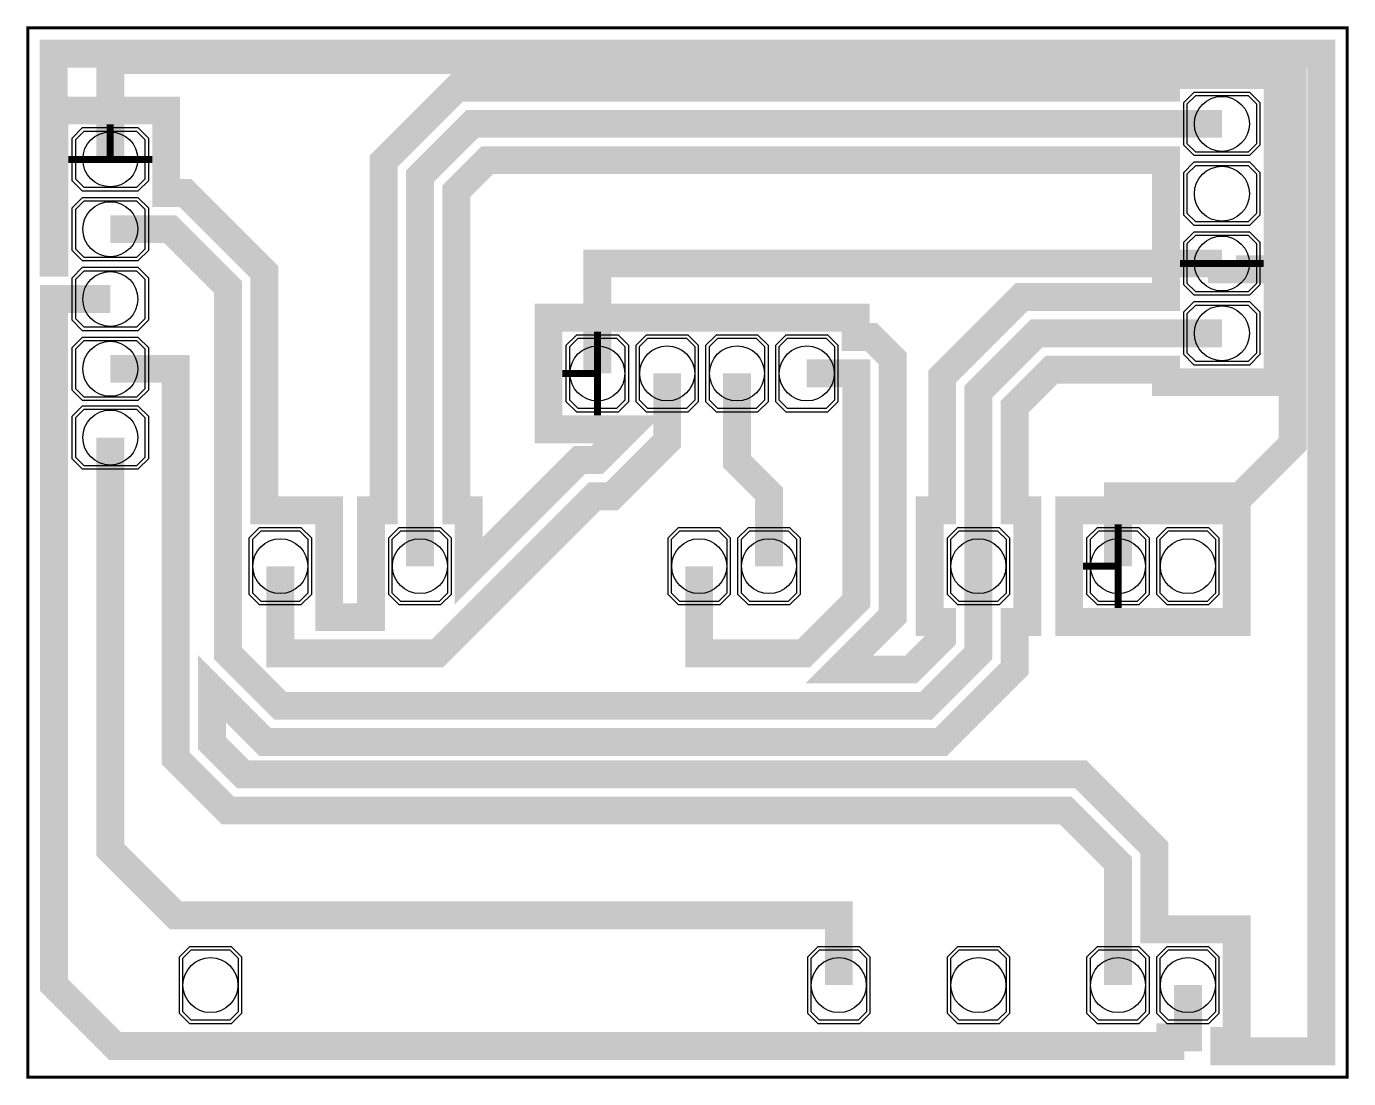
# Model space of a CAD drawing. Header units: inches. Extents: x -2.09 to -0.19, y 0.07 to 1.57.
import ezdxf

# ---------------------------------------------------------------- set-up
doc = ezdxf.new("R2010")
doc.units = ezdxf.units.IN
doc.header["$MEASUREMENT"] = 0
doc.layers.get('0').update_dxf_attribs({"linetype": 'CONTINUOUS'})

msp = doc.modelspace()

# ---------------------------------------------------------------- linework, layer by layer
for points, const_width in [([(-2.086614, 0.06811), (-0.19685, 0.06811), (-0.19685, 1.571063), (-2.086614, 1.571063), (-2.086614, 0.06811)], 0.004), ([(-2.086614, 0.06811), (-0.19685, 0.06811), (-0.19685, 1.571063), (-2.086614, 1.571063), (-2.086614, 0.06811)], 0.004), ([(-2.049614, 1.234677), (-2.048504, 1.234677), (-2.048504, 1.452677), (-1.888504, 1.452677), (-1.888504, 1.334677), (-1.861139, 1.334677), (-1.748, 1.221538), (-1.748, 0.88), (-1.655, 0.88), (-1.655, 0.727), (-1.595, 0.727), (-1.595, 0.88), (-1.577, 0.88), (-1.577, 1.380066), (-1.471538, 1.485527), (-0.456275, 1.485527), (-0.456275, 1.503527), (-0.296276, 1.503527), (-0.296276, 1.063528), (-0.456275, 1.063528), (-0.456275, 1.081528), (-0.619934, 1.081528), (-0.673, 1.028462), (-0.673, 0.88), (-0.655, 0.88), (-0.655, 0.72), (-0.673, 0.72), (-0.673, 0.653462), (-0.778462, 0.548), (-1.746538, 0.548), (-1.823, 0.624463), (-1.823, 0.546538), (-1.778462, 0.502), (-0.578462, 0.502), (-0.473, 0.396538), (-0.473, 0.28), (-0.355, 0.28), (-0.355, 0.12), (-0.373, 0.12), (-0.373, 0.10511), (-0.23385, 0.10511), (-0.23385, 1.534063), (-2.049614, 1.534063), (-2.049614, 1.234677)], 0.04), ([(-0.275, 1.225), (-0.275, 1.525), (-1.968504, 1.525), (-1.968504, 1.382677)], 0.04), ([(-0.376276, 1.433528), (-1.45, 1.433528), (-1.525, 1.358528), (-1.525, 0.8)], 0.04), ([(-1.968504, 1.432677), (-1.968504, 1.382677)], 0.01), ([(-1.473, 1.336989), (-1.473, 0.88), (-1.455, 0.88), (-1.455, 0.793537), (-1.296538, 0.952), (-1.271538, 0.952), (-1.227435, 0.996103), (-1.340826, 0.996103), (-1.340826, 1.156102), (-0.900827, 1.156102), (-0.900827, 1.128102), (-0.878462, 1.128102), (-0.848, 1.097641), (-0.848, 0.728462), (-0.924463, 0.652), (-0.821538, 0.652), (-0.777, 0.696538), (-0.777, 0.72), (-0.795, 0.72), (-0.795, 0.88), (-0.777, 0.88), (-0.777, 1.071538), (-0.663011, 1.185527), (-0.456275, 1.185527), (-0.456275, 1.381528), (-1.428462, 1.381528), (-1.473, 1.336989)], 0.04), ([(-2.028504, 1.382677), (-1.968504, 1.382677)], 0.01), ([(-1.908504, 1.382677), (-1.968504, 1.382677)], 0.01), ([(-0.725, 0.8), (-0.725, 0.675), (-0.8, 0.6), (-1.725, 0.6), (-1.8, 0.675), (-1.8, 1.2), (-1.882677, 1.282677), (-1.968504, 1.282677)], 0.04), ([(-0.376276, 1.233528), (-1.270827, 1.233528), (-1.270827, 1.076102)], 0.04), ([(-0.376276, 1.233528), (-0.376276, 1.225), (-0.35, 1.225)], 0.04), ([(-0.525, 0.8), (-0.525, 0.9), (-0.35, 0.9), (-0.275, 0.975), (-0.275, 1.225)], 0.04), ([(-0.436275, 1.233528), (-0.376276, 1.233528)], 0.01), ([(-0.316276, 1.233528), (-0.376276, 1.233528)], 0.01), ([(-0.35, 1.225), (-0.275, 1.225)], 0.04), ([(-1.968504, 1.182677), (-2.049059, 1.182677), (-2.049059, 0.2), (-1.961614, 0.112555), (-0.45, 0.112555), (-0.45, 0.125), (-0.425, 0.125), (-0.425, 0.2)], 0.04), ([(-1.270827, 1.136102), (-1.270827, 1.076102)], 0.01), ([(-0.725, 0.8), (-0.725, 1.05), (-0.641472, 1.133528), (-0.376276, 1.133528)], 0.04), ([(-1.968504, 1.082677), (-1.875, 1.082677), (-1.875, 0.525), (-1.8, 0.45), (-0.6, 0.45), (-0.525, 0.375), (-0.525, 0.2)], 0.04), ([(-1.725, 0.8), (-1.725, 0.675), (-1.5, 0.675), (-1.275, 0.9), (-1.25, 0.9), (-1.170827, 0.979173), (-1.170827, 1.076102)], 0.04), ([(-1.320826, 1.076102), (-1.270827, 1.076102)], 0.01), ([(-1.270827, 1.016103), (-1.270827, 1.076102)], 0.01), ([(-1.125, 0.8), (-1.125, 0.675), (-0.975, 0.675), (-0.9, 0.75), (-0.9, 1.076102), (-0.970827, 1.076102)], 0.04), ([(-1.070827, 1.076102), (-1.070827, 0.95), (-1.025, 0.904173), (-1.025, 0.8)], 0.04), ([(-0.925, 0.2), (-0.925, 0.3), (-1.875, 0.3), (-1.968504, 0.393504), (-1.968504, 0.984252)], 0.04), ([(-0.595, 0.72), (-0.355, 0.72), (-0.355, 0.88), (-0.595, 0.88), (-0.595, 0.72)], 0.04), ([(-0.525, 0.86), (-0.525, 0.8)], 0.01), ([(-0.575, 0.8), (-0.525, 0.8)], 0.01), ([(-0.525, 0.74), (-0.525, 0.8)], 0.01)]:
    msp.add_lwpolyline(points, dxfattribs=dict(const_width=const_width))
for points in [[(-0.321276, 1.403457), (-0.321276, 1.463598), (-0.336205, 1.478528), (-0.416346, 1.478528), (-0.431276, 1.463598), (-0.431276, 1.403457), (-0.416346, 1.388528), (-0.336205, 1.388528), (-0.321276, 1.403457)], [(-0.338276, 1.393528), (-0.326276, 1.405528), (-0.326276, 1.461528), (-0.338276, 1.473528), (-0.414276, 1.473528), (-0.426276, 1.461528), (-0.426276, 1.405528), (-0.414276, 1.393528), (-0.338276, 1.393528)], [(-1.913504, 1.352606), (-1.913504, 1.412748), (-1.928433, 1.427677), (-2.008575, 1.427677), (-2.023504, 1.412748), (-2.023504, 1.352606), (-2.008575, 1.337677), (-1.928433, 1.337677), (-1.913504, 1.352606)], [(-1.930504, 1.342677), (-1.918504, 1.354677), (-1.918504, 1.410677), (-1.930504, 1.422677), (-2.006504, 1.422677), (-2.018504, 1.410677), (-2.018504, 1.354677), (-2.006504, 1.342677), (-1.930504, 1.342677)], [(-0.321276, 1.303457), (-0.321276, 1.363598), (-0.336205, 1.378528), (-0.416346, 1.378528), (-0.431276, 1.363598), (-0.431276, 1.303457), (-0.416346, 1.288528), (-0.336205, 1.288528), (-0.321276, 1.303457)], [(-0.338276, 1.293528), (-0.326276, 1.305528), (-0.326276, 1.361528), (-0.338276, 1.373528), (-0.414276, 1.373528), (-0.426276, 1.361528), (-0.426276, 1.305528), (-0.414276, 1.293528), (-0.338276, 1.293528)], [(-1.913504, 1.252606), (-1.913504, 1.312748), (-1.928433, 1.327677), (-2.008575, 1.327677), (-2.023504, 1.312748), (-2.023504, 1.252606), (-2.008575, 1.237677), (-1.928433, 1.237677), (-1.913504, 1.252606)], [(-1.930504, 1.242677), (-1.918504, 1.254677), (-1.918504, 1.310677), (-1.930504, 1.322677), (-2.006504, 1.322677), (-2.018504, 1.310677), (-2.018504, 1.254677), (-2.006504, 1.242677), (-1.930504, 1.242677)], [(-0.321276, 1.203457), (-0.321276, 1.263598), (-0.336205, 1.278528), (-0.416346, 1.278528), (-0.431276, 1.263598), (-0.431276, 1.203457), (-0.416346, 1.188528), (-0.336205, 1.188528), (-0.321276, 1.203457)], [(-0.338276, 1.193528), (-0.326276, 1.205528), (-0.326276, 1.261528), (-0.338276, 1.273528), (-0.414276, 1.273528), (-0.426276, 1.261528), (-0.426276, 1.205528), (-0.414276, 1.193528), (-0.338276, 1.193528)], [(-1.913504, 1.152606), (-1.913504, 1.212748), (-1.928433, 1.227677), (-2.008575, 1.227677), (-2.023504, 1.212748), (-2.023504, 1.152606), (-2.008575, 1.137677), (-1.928433, 1.137677), (-1.913504, 1.152606)], [(-1.930504, 1.142677), (-1.918504, 1.154677), (-1.918504, 1.210677), (-1.930504, 1.222677), (-2.006504, 1.222677), (-2.018504, 1.210677), (-2.018504, 1.154677), (-2.006504, 1.142677), (-1.930504, 1.142677)], [(-0.321276, 1.103457), (-0.321276, 1.163598), (-0.336205, 1.178528), (-0.416346, 1.178528), (-0.431276, 1.163598), (-0.431276, 1.103457), (-0.416346, 1.088528), (-0.336205, 1.088528), (-0.321276, 1.103457)], [(-0.338276, 1.093528), (-0.326276, 1.105528), (-0.326276, 1.161528), (-0.338276, 1.173528), (-0.414276, 1.173528), (-0.426276, 1.161528), (-0.426276, 1.105528), (-0.414276, 1.093528), (-0.338276, 1.093528)], [(-1.913504, 1.052606), (-1.913504, 1.112748), (-1.928433, 1.127677), (-2.008575, 1.127677), (-2.023504, 1.112748), (-2.023504, 1.052606), (-2.008575, 1.037677), (-1.928433, 1.037677), (-1.913504, 1.052606)], [(-1.930504, 1.042677), (-1.918504, 1.054677), (-1.918504, 1.110677), (-1.930504, 1.122677), (-2.006504, 1.122677), (-2.018504, 1.110677), (-2.018504, 1.054677), (-2.006504, 1.042677), (-1.930504, 1.042677)], [(-1.240756, 1.131102), (-1.300898, 1.131102), (-1.315827, 1.116173), (-1.315827, 1.036031), (-1.300898, 1.021102), (-1.240756, 1.021102), (-1.225827, 1.036031), (-1.225827, 1.116173), (-1.240756, 1.131102)], [(-1.230827, 1.114102), (-1.242827, 1.126102), (-1.298827, 1.126102), (-1.310827, 1.114102), (-1.310827, 1.038102), (-1.298827, 1.026102), (-1.242827, 1.026102), (-1.230827, 1.038102), (-1.230827, 1.114102)], [(-1.140756, 1.131102), (-1.200898, 1.131102), (-1.215827, 1.116173), (-1.215827, 1.036031), (-1.200898, 1.021102), (-1.140756, 1.021102), (-1.125827, 1.036031), (-1.125827, 1.116173), (-1.140756, 1.131102)], [(-1.130827, 1.114102), (-1.142827, 1.126102), (-1.198827, 1.126102), (-1.210827, 1.114102), (-1.210827, 1.038102), (-1.198827, 1.026102), (-1.142827, 1.026102), (-1.130827, 1.038102), (-1.130827, 1.114102)], [(-1.040756, 1.131102), (-1.100898, 1.131102), (-1.115827, 1.116173), (-1.115827, 1.036031), (-1.100898, 1.021102), (-1.040756, 1.021102), (-1.025827, 1.036031), (-1.025827, 1.116173), (-1.040756, 1.131102)], [(-1.030827, 1.114102), (-1.042827, 1.126102), (-1.098827, 1.126102), (-1.110827, 1.114102), (-1.110827, 1.038102), (-1.098827, 1.026102), (-1.042827, 1.026102), (-1.030827, 1.038102), (-1.030827, 1.114102)], [(-0.940756, 1.131102), (-1.000898, 1.131102), (-1.015827, 1.116173), (-1.015827, 1.036031), (-1.000898, 1.021102), (-0.940756, 1.021102), (-0.925827, 1.036031), (-0.925827, 1.116173), (-0.940756, 1.131102)], [(-0.930827, 1.114102), (-0.942827, 1.126102), (-0.998827, 1.126102), (-1.010827, 1.114102), (-1.010827, 1.038102), (-0.998827, 1.026102), (-0.942827, 1.026102), (-0.930827, 1.038102), (-0.930827, 1.114102)], [(-1.913504, 0.954181), (-1.913504, 1.014323), (-1.928433, 1.029252), (-2.008575, 1.029252), (-2.023504, 1.014323), (-2.023504, 0.954181), (-2.008575, 0.939252), (-1.928433, 0.939252), (-1.913504, 0.954181)], [(-1.930504, 0.944252), (-1.918504, 0.956252), (-1.918504, 1.012252), (-1.930504, 1.024252), (-2.006504, 1.024252), (-2.018504, 1.012252), (-2.018504, 0.956252), (-2.006504, 0.944252), (-1.930504, 0.944252)], [(-1.694929, 0.855), (-1.755071, 0.855), (-1.77, 0.840071), (-1.77, 0.759929), (-1.755071, 0.745), (-1.694929, 0.745), (-1.68, 0.759929), (-1.68, 0.840071), (-1.694929, 0.855)], [(-1.494929, 0.855), (-1.555071, 0.855), (-1.57, 0.840071), (-1.57, 0.759929), (-1.555071, 0.745), (-1.494929, 0.745), (-1.48, 0.759929), (-1.48, 0.840071), (-1.494929, 0.855)], [(-1.094929, 0.855), (-1.155071, 0.855), (-1.17, 0.840071), (-1.17, 0.759929), (-1.155071, 0.745), (-1.094929, 0.745), (-1.08, 0.759929), (-1.08, 0.840071), (-1.094929, 0.855)], [(-0.994929, 0.855), (-1.055071, 0.855), (-1.07, 0.840071), (-1.07, 0.759929), (-1.055071, 0.745), (-0.994929, 0.745), (-0.98, 0.759929), (-0.98, 0.840071), (-0.994929, 0.855)], [(-0.694929, 0.855), (-0.755071, 0.855), (-0.77, 0.840071), (-0.77, 0.759929), (-0.755071, 0.745), (-0.694929, 0.745), (-0.68, 0.759929), (-0.68, 0.840071), (-0.694929, 0.855)], [(-0.494929, 0.855), (-0.555071, 0.855), (-0.57, 0.840071), (-0.57, 0.759929), (-0.555071, 0.745), (-0.494929, 0.745), (-0.48, 0.759929), (-0.48, 0.840071), (-0.494929, 0.855)], [(-0.394929, 0.855), (-0.455071, 0.855), (-0.47, 0.840071), (-0.47, 0.759929), (-0.455071, 0.745), (-0.394929, 0.745), (-0.38, 0.759929), (-0.38, 0.840071), (-0.394929, 0.855)], [(-1.685, 0.838), (-1.697, 0.85), (-1.753, 0.85), (-1.765, 0.838), (-1.765, 0.762), (-1.753, 0.75), (-1.697, 0.75), (-1.685, 0.762), (-1.685, 0.838)], [(-1.485, 0.838), (-1.497, 0.85), (-1.553, 0.85), (-1.565, 0.838), (-1.565, 0.762), (-1.553, 0.75), (-1.497, 0.75), (-1.485, 0.762), (-1.485, 0.838)], [(-1.085, 0.838), (-1.097, 0.85), (-1.153, 0.85), (-1.165, 0.838), (-1.165, 0.762), (-1.153, 0.75), (-1.097, 0.75), (-1.085, 0.762), (-1.085, 0.838)], [(-0.985, 0.838), (-0.997, 0.85), (-1.053, 0.85), (-1.065, 0.838), (-1.065, 0.762), (-1.053, 0.75), (-0.997, 0.75), (-0.985, 0.762), (-0.985, 0.838)], [(-0.685, 0.838), (-0.697, 0.85), (-0.753, 0.85), (-0.765, 0.838), (-0.765, 0.762), (-0.753, 0.75), (-0.697, 0.75), (-0.685, 0.762), (-0.685, 0.838)], [(-0.485, 0.838), (-0.497, 0.85), (-0.553, 0.85), (-0.565, 0.838), (-0.565, 0.762), (-0.553, 0.75), (-0.497, 0.75), (-0.485, 0.762), (-0.485, 0.838)], [(-0.385, 0.838), (-0.397, 0.85), (-0.453, 0.85), (-0.465, 0.838), (-0.465, 0.762), (-0.453, 0.75), (-0.397, 0.75), (-0.385, 0.762), (-0.385, 0.838)], [(-1.794929, 0.255), (-1.855071, 0.255), (-1.87, 0.240071), (-1.87, 0.159929), (-1.855071, 0.145), (-1.794929, 0.145), (-1.78, 0.159929), (-1.78, 0.240071), (-1.794929, 0.255)], [(-1.785, 0.238), (-1.797, 0.25), (-1.853, 0.25), (-1.865, 0.238), (-1.865, 0.162), (-1.853, 0.15), (-1.797, 0.15), (-1.785, 0.162), (-1.785, 0.238)], [(-0.894929, 0.255), (-0.955071, 0.255), (-0.97, 0.240071), (-0.97, 0.159929), (-0.955071, 0.145), (-0.894929, 0.145), (-0.88, 0.159929), (-0.88, 0.240071), (-0.894929, 0.255)], [(-0.885, 0.238), (-0.897, 0.25), (-0.953, 0.25), (-0.965, 0.238), (-0.965, 0.162), (-0.953, 0.15), (-0.897, 0.15), (-0.885, 0.162), (-0.885, 0.238)], [(-0.694929, 0.255), (-0.755071, 0.255), (-0.77, 0.240071), (-0.77, 0.159929), (-0.755071, 0.145), (-0.694929, 0.145), (-0.68, 0.159929), (-0.68, 0.240071), (-0.694929, 0.255)], [(-0.685, 0.238), (-0.697, 0.25), (-0.753, 0.25), (-0.765, 0.238), (-0.765, 0.162), (-0.753, 0.15), (-0.697, 0.15), (-0.685, 0.162), (-0.685, 0.238)], [(-0.494929, 0.255), (-0.555071, 0.255), (-0.57, 0.240071), (-0.57, 0.159929), (-0.555071, 0.145), (-0.494929, 0.145), (-0.48, 0.159929), (-0.48, 0.240071), (-0.494929, 0.255)], [(-0.485, 0.238), (-0.497, 0.25), (-0.553, 0.25), (-0.565, 0.238), (-0.565, 0.162), (-0.553, 0.15), (-0.497, 0.15), (-0.485, 0.162), (-0.485, 0.238)], [(-0.394929, 0.255), (-0.455071, 0.255), (-0.47, 0.240071), (-0.47, 0.159929), (-0.455071, 0.145), (-0.394929, 0.145), (-0.38, 0.159929), (-0.38, 0.240071), (-0.394929, 0.255)], [(-0.385, 0.238), (-0.397, 0.25), (-0.453, 0.25), (-0.465, 0.238), (-0.465, 0.162), (-0.453, 0.15), (-0.397, 0.15), (-0.385, 0.162), (-0.385, 0.238)]]:
    msp.add_lwpolyline(points, close=True)
for centre in [(-0.376276, 1.433528), (-1.968504, 1.382677), (-0.376276, 1.333528), (-1.968504, 1.282677), (-0.376276, 1.233528), (-1.968504, 1.182677), (-0.376276, 1.133528), (-1.968504, 1.082677), (-1.270827, 1.076102), (-1.170827, 1.076102), (-1.070827, 1.076102), (-0.970827, 1.076102), (-1.968504, 0.984252), (-1.725, 0.8), (-1.525, 0.8), (-1.125, 0.8), (-1.025, 0.8), (-0.725, 0.8), (-0.525, 0.8), (-0.425, 0.8), (-1.825, 0.2), (-0.925, 0.2), (-0.725, 0.2), (-0.525, 0.2), (-0.425, 0.2)]:
    msp.add_circle(centre, 0.03937)

doc.saveas('drawing.dxf')
